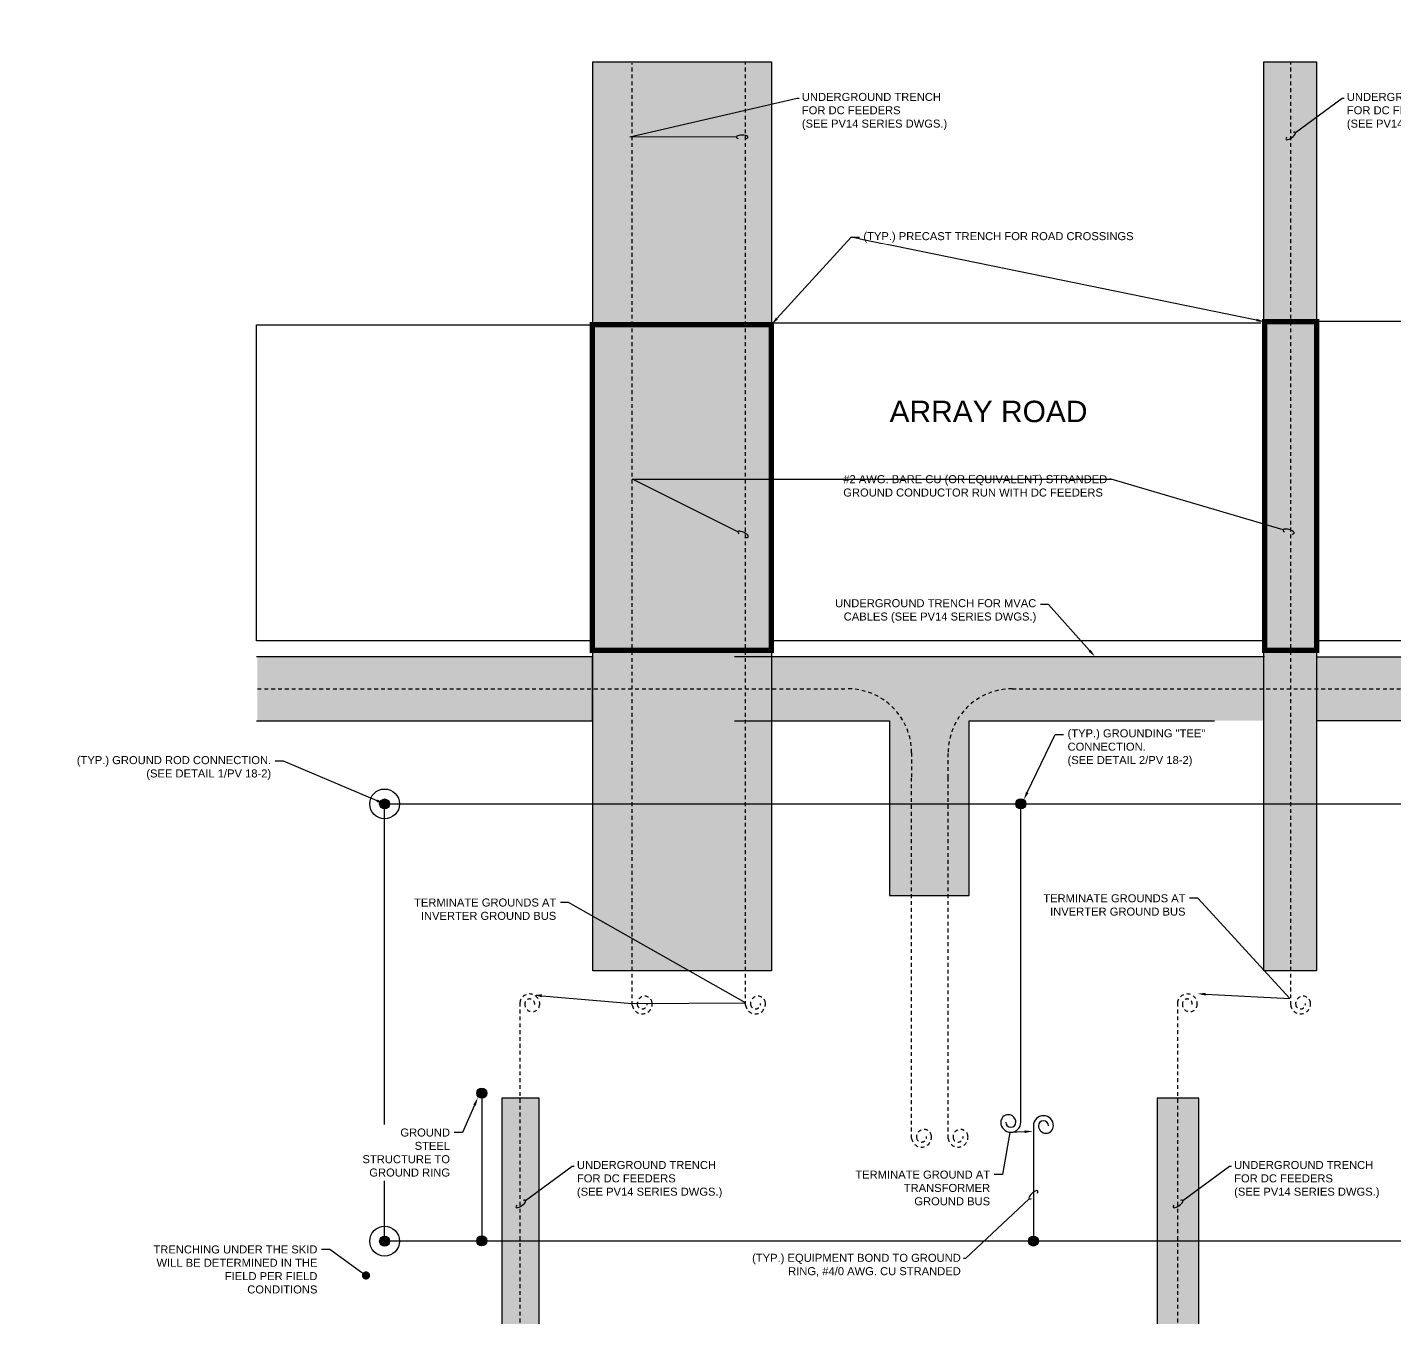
# Model space of a CAD drawing. Header units: feet. Extents: x -17 to 5745, y -41 to 4380.
# Drawn here: x 1828.62 to 1873.43, y 3941.67 to 3983.96 of the extents above; entities that cross this region are included whole.
import ezdxf
from ezdxf import colors
from ezdxf.entities.mleader import LeaderData, LeaderLine
from ezdxf.math import Vec2, Vec3

# ---------------------------------------------------------------- set-up
doc = ezdxf.new("R2010")
doc.units = ezdxf.units.FT
doc.header["$MEASUREMENT"] = 0
doc.linetypes.add('HIDDEN2', pattern=[0.1875, 0.125, -0.0625])
for name, color, linetype in [('C-ARRY-TABL', 253, 'Continuous'), ('E-CABL-UG1', 124, 'HIDDEN2'), ('E-CABL-UG4', 64, 'Continuous'), ('E-GRND', 3, 'Continuous'), ('E-TREN', 6, 'Continuous'), ('E-TREN-HATCH', 254, 'Continuous'), ('G-ANNO-TEXT', 1, 'Continuous'), ('G-TEXT', 7, 'Continuous')]:
    doc.layers.add(name, color=color, linetype=linetype)
doc.styles.add('NEI-A', font='arial.ttf')

# ---------------------------------------------------------------- blocks, each defined once
blk = doc.blocks.new('GRND_ROD')
at = {"linetype": 'Continuous'}
h = blk.add_hatch(color=256, dxfattribs=at)
edge = h.paths.add_edge_path()
edge.add_arc((0, 0), 0.0312, 0, 360)
for radius in [0.0937, 0.0312]:
    blk.add_circle((0, 0), radius, dxfattribs=at)
blk = doc.blocks.new('Equipment Callout Arrowhead .75')
at = {"color": 0}
blk.add_ellipse((-0.25, 0), major_axis=(0.743, 0), ratio=0.350959, start_param=-0.80282, end_param=3.944413, dxfattribs=at)
blk = doc.blocks.new('Coil Spare')
at = {"color": 64}
for centre, radius, start, end in [((0.125, 0), 0.125, 0, 180), ((0.125, 0), 0.0625, 0, 180), ((0.15625, 0), 0.09375, 180, 0)]:
    blk.add_arc(centre, radius, start, end, dxfattribs=at)
blk = doc.blocks.new('GRND_CONNECTION')
at = {"linetype": 'Continuous'}
h = blk.add_hatch(color=256, dxfattribs=at)
edge = h.paths.add_edge_path()
edge.add_arc((0, 0), 0.0312, 0, 360)
blk.add_circle((0, 0), 0.0312, dxfattribs=at)
blk = doc.blocks.new('_Dot')
at = {"color": 0, "linetype": 'ByBlock', "lineweight": -2}
blk.add_line((-0.5, 0), (-1, 0), dxfattribs=at)
at = {"color": 0, "linetype": 'ByBlock', "const_width": 0.5}
blk.add_lwpolyline([(-0.25, 0, 1), (0.25, 0, 1)], format="xyb", close=True, dxfattribs=at)

msp = doc.modelspace()

# ---------------------------------------------------------------- hatches: boundary and pattern name
at = {"layer": 'E-TREN-HATCH'}
h = msp.add_hatch(color=256, dxfattribs=at)
h.dxf.hatch_style = 1
h.paths.add_polyline_path([(1847.159, 3953.045), (1853.007, 3953.045), (1853.007, 3982.828), (1847.159, 3982.828)])
h = msp.add_hatch(color=256, dxfattribs=at)
h.dxf.hatch_style = 1
h.paths.add_polyline_path([(1847.148, 3961.236), (1847.148, 3963.334), (1836.165, 3963.334), (1836.165, 3961.236)])
h = msp.add_hatch(color=256, dxfattribs=at)
h.dxf.hatch_style = 1
h.paths.add_polyline_path([(1849.928, 3963.334), (1849.928, 3961.236), (1856.88, 3961.236), (1856.88, 3955.509), (1859.482, 3955.509), (1859.482, 3961.236), (1869.138, 3961.236), (1869.138, 3963.334)])
h = msp.add_hatch(color=256, dxfattribs=at)
h.dxf.hatch_style = 1
h.paths.add_polyline_path([(1870.853, 3963.334), (1900.933, 3963.334), (1900.933, 3961.236), (1889.799, 3961.236), (1889.799, 3948.614), (1888.567, 3948.614), (1888.567, 3961.236), (1874.949, 3961.236), (1874.949, 3953.05), (1874.419, 3953.05), (1874.419, 3961.236), (1870.853, 3961.236)])
h = msp.add_hatch(color=256, dxfattribs=at)
h.dxf.hatch_style = 1
h.paths.add_polyline_path([(1844.174, 3948.863), (1845.393, 3948.863), (1845.393, 3919.08), (1844.174, 3919.08)])
h = msp.add_hatch(color=256, dxfattribs=at)
h.dxf.hatch_style = 1
h.paths.add_polyline_path([(1865.65, 3948.87), (1867.009, 3948.87), (1867.009, 3919.08), (1865.65, 3919.08)])

# ---------------------------------------------------------------- linework, layer by layer
at = {"layer": 'C-ARRY-TABL'}
for points in [[(1847.142, 3963.855), (1836.128, 3963.854), (1836.128, 3974.209), (1847.211, 3974.209)], [(1853.007, 3974.273), (1869.045, 3974.273)], [(1870.869, 3974.337), (1901.02, 3974.337), (1901.02, 3963.857), (1870.869, 3963.857)], [(1869.132, 3963.856), (1853.007, 3963.856)]]:
    msp.add_lwpolyline(points, dxfattribs=at)
at = {"layer": 'E-CABL-UG1'}
for points in [[(1848.934, 3951.975, -1), (1848.61, 3951.936, -1), (1849.096, 3951.994, -1), (1848.448, 3951.917), (1848.448, 3982.793)], [(1870.508, 3951.975, -1), (1870.184, 3951.936, -1), (1870.67, 3951.994, -1), (1870.022, 3951.917), (1870.022, 3982.817)], [(1836.165, 3962.285), (1855.502, 3962.285, -0.414214), (1857.6, 3960.187), (1857.6, 3959.366)], [(1858.798, 3959.366), (1858.798, 3960.187, -0.414214), (1860.896, 3962.285), (1900.945, 3962.285)], [(1858.085, 3947.609, -1), (1857.762, 3947.571, -1), (1858.247, 3947.628, -1), (1857.6, 3947.551), (1857.6, 3959.359)], [(1859.283, 3947.609, -1), (1858.96, 3947.571, -1), (1859.445, 3947.628, -1), (1858.798, 3947.551), (1858.798, 3959.365)], [(1845.249, 3951.936, 1), (1844.925, 3951.975, 1), (1845.411, 3951.917, 1), (1844.763, 3951.994), (1844.763, 3921.118)], [(1866.796, 3951.936, 1), (1866.472, 3951.975, 1), (1866.958, 3951.917, 1), (1866.31, 3951.994), (1866.31, 3921.118)]]:
    msp.add_lwpolyline(points, format="xyb", dxfattribs=at)
at = {"layer": 'E-CABL-UG4', "flags": 128}
msp.add_lwpolyline([(1840.331, 3958.511), (1879.574, 3958.511), (1879.574, 3944.181), (1840.331, 3944.181)], close=True, dxfattribs=at)
msp.add_lwpolyline([(1861.179, 3948.079), (1861.179, 3958.511)], dxfattribs=at)
at = {"layer": 'E-TREN', "const_width": 0.175}
msp.add_lwpolyline([(1847.142, 3963.547), (1853.007, 3963.547), (1853.007, 3974.223), (1847.142, 3974.223)], close=True, dxfattribs=at)
at = {"layer": 'E-TREN'}
for points in [[(1836.128, 3961.236), (1847.148, 3961.236), (1847.148, 3963.334), (1836.128, 3963.334)], [(1869.163, 3963.334), (1851.793, 3963.334)], [(1870.853, 3963.334), (1900.933, 3963.334), (1900.933, 3961.236), (1889.799, 3961.236), (1889.799, 3948.614), (1888.567, 3948.614), (1888.567, 3961.236), (1874.949, 3961.236), (1874.949, 3953.05), (1874.419, 3953.05), (1874.419, 3961.236), (1870.853, 3961.236)], [(1851.793, 3961.236), (1856.88, 3961.236), (1856.88, 3955.509), (1859.482, 3955.509), (1859.482, 3961.236), (1867.528, 3961.236)]]:
    msp.add_lwpolyline(points, dxfattribs=at)
for points in [[(1844.174, 3919.077), (1845.393, 3919.077), (1845.393, 3948.863), (1844.174, 3948.863)], [(1865.65, 3919.077), (1867.009, 3919.077), (1867.009, 3948.87), (1865.65, 3948.87)]]:
    msp.add_lwpolyline(points, close=True, dxfattribs=at)

# ---------------------------------------------------------------- block references
at = {"layer": 'E-GRND', "rotation": 270}
for name, p, xscale, yscale, zscale in [('GRND_ROD', (1840.331, 3958.511), 5.214970900475605, 5.214970900475605, 5.214970900475605), ('GRND_CONNECTION', (1861.179, 3958.513), 5.259062130537732, 5.259062130537732, 5.259062130537732), ('GRND_CONNECTION', (1861.59, 3944.186), 5.259062130537732, 5.259062130537732, 5.259062130537732)]:
    msp.add_blockref(name, p, dxfattribs=dict(at, xscale=xscale, yscale=yscale, zscale=zscale))

# ---------------------------------------------------------------- leaders
at = {"layer": 'G-ANNO-TEXT'}
ml = msp.add_multileader_mtext('Standard', dxfattribs=at)
ml.set_content('\\A1;UNDERGROUND TRENCH FOR DC FEEDERS \\P(SEE PV14 SERIES DWGS.)', color=256, style='NEI-A')
ml.set_leader_properties()
ml.set_arrow_properties(name='Equipment Callout Arrowhead .75')
ml.build(insert=Vec2(0, 0))
ml.multileader.update_dxf_attribs({"dogleg_length": 0.0625, "arrow_head_size": 0.255})
ctx = ml.context
ctx.base_point, ctx.char_height, ctx.arrow_head_size, ctx.landing_gap_size, ctx.plane_origin = Vec3(1853.913, 3981.643), 0.26225, 0.255, 0.09, Vec3(1857.817, 3991.842)
notes = []
notes.append((ctx, [(0, (1, 1, 0), (1853.851, 3981.643), (1, 0), 0.0625, [(1, [(1852.112, 3980.366), (1848.371, 3980.376)], 0, [])])]))
ctx.mtext.insert, ctx.mtext.width, ctx.mtext.defined_height, ctx.mtext.flow_direction = Vec3(1854.003, 3981.813), 4.75342, 2.138, 5
ml = msp.add_multileader_mtext('Standard', dxfattribs=at)
ml.set_content('\\A1;UNDERGROUND TRENCH FOR DC FEEDERS \\P(SEE PV14 SERIES DWGS.)', color=256, style='NEI-A')
ml.set_leader_properties()
ml.set_arrow_properties(name='Equipment Callout Arrowhead .75')
ml.build(insert=Vec2(0, 0))
ml.multileader.update_dxf_attribs({"dogleg_length": 0.0625, "arrow_head_size": 0.255})
ctx = ml.context
ctx.base_point, ctx.char_height, ctx.arrow_head_size, ctx.landing_gap_size, ctx.plane_origin = Vec3(1871.771, 3981.643), 0.26225, 0.255, 0.09, Vec3(1875.674, 3991.842)
notes.append((ctx, [(0, (1, 1, 0), (1871.708, 3981.643), (1, 0), 0.0625, [(0, [(1869.969, 3980.366)], 0, [])])]))
ctx.mtext.insert, ctx.mtext.width, ctx.mtext.defined_height, ctx.mtext.flow_direction = Vec3(1871.861, 3981.813), 4.75342, 2.138, 5
ml = msp.add_multileader_mtext('Standard', dxfattribs=at)
ml.set_content('\\A1;#2 AWG. BARE CU (OR EQUIVALENT) STRANDED GROUND CONDUCTOR RUN WITH DC FEEDERS ', color=256, style='NEI-A')
ml.set_leader_properties()
ml.set_arrow_properties(name='Equipment Callout Arrowhead .75')
ml.build(insert=Vec2(0, 0))
ml.multileader.update_dxf_attribs({"dogleg_length": 0.0625, "arrow_head_size": 0.255})
ctx = ml.context
ctx.base_point, ctx.char_height, ctx.arrow_head_size, ctx.landing_gap_size, ctx.plane_origin = Vec3(1855.27, 3969.152), 0.26225, 0.255, 0.09, Vec3(1827.305, 3988.869)
notes.append((ctx, [(1, (1, 1, 0), (1864.141, 3969.152), (-1, 0), 0.0625, [(2, [(1852.135, 3967.317), (1848.452, 3969.152)], 0, []), (1, [(1870.015, 3967.419)], 0, [])])]))
ctx.mtext.insert, ctx.mtext.width, ctx.mtext.defined_height, ctx.mtext.flow_direction = Vec3(1855.36, 3969.285), 8.63481, 2.138, 5
ml = msp.add_multileader_mtext('Standard', dxfattribs=at)
ml.set_content('\\A1;UNDERGROUND TRENCH FOR DC FEEDERS \\P(SEE PV14 SERIES DWGS.)', color=256, style='NEI-A')
ml.set_leader_properties()
ml.set_arrow_properties(name='Equipment Callout Arrowhead .75')
ml.build(insert=Vec2(0, 0))
ml.multileader.update_dxf_attribs({"dogleg_length": 0.0625, "arrow_head_size": 0.255})
ctx = ml.context
ctx.base_point, ctx.char_height, ctx.arrow_head_size, ctx.landing_gap_size, ctx.plane_origin = Vec3(1846.543, 3946.638), 0.26225, 0.255, 0.09, Vec3(1850.447, 3956.838)
notes.append((ctx, [(0, (1, 1, 0), (1846.481, 3946.638), (1, 0), 0.0625, [(0, [(1844.742, 3945.362)], 0, [])])]))
ctx.mtext.insert, ctx.mtext.width, ctx.mtext.defined_height, ctx.mtext.flow_direction = Vec3(1846.633, 3946.808), 4.75342, 2.138, 5
ml = msp.add_multileader_mtext('Standard', dxfattribs=at)
ml.set_content('\\A1;UNDERGROUND TRENCH FOR DC FEEDERS \\P(SEE PV14 SERIES DWGS.)', color=256, style='NEI-A')
ml.set_leader_properties()
ml.set_arrow_properties(name='Equipment Callout Arrowhead .75')
ml.build(insert=Vec2(0, 0))
ml.multileader.update_dxf_attribs({"dogleg_length": 0.0625, "arrow_head_size": 0.255})
ctx = ml.context
ctx.base_point, ctx.char_height, ctx.arrow_head_size, ctx.landing_gap_size, ctx.plane_origin = Vec3(1868.078, 3946.638), 0.26225, 0.255, 0.09, Vec3(1871.981, 3956.838)
notes.append((ctx, [(0, (1, 1, 0), (1868.015, 3946.638), (1, 0), 0.0625, [(0, [(1866.276, 3945.362)], 0, [])])]))
ctx.mtext.insert, ctx.mtext.width, ctx.mtext.defined_height, ctx.mtext.flow_direction = Vec3(1868.168, 3946.808), 4.75342, 2.138, 5
for ctx, leaders in notes:
    for number, flags, end, landing, length, lines in leaders:
        leader = LeaderData()
        leader.index, (leader.has_last_leader_line, leader.has_dogleg_vector, leader.attachment_direction) = number, flags
        leader.last_leader_point, leader.dogleg_vector, leader.dogleg_length = Vec3(end), Vec3(landing), length
        for number, points, colour, breaks in lines:
            line = LeaderLine()
            line.index, line.vertices, line.color, line.breaks = number, Vec3.list(points), colors.encode_raw_color(colour), breaks
            leader.lines.append(line)
        ctx.leaders.append(leader)

# ---------------------------------------------------------------- next in the draw order: leaders
ml = msp.add_multileader_mtext('Standard', dxfattribs=at)
ml.set_content('\\A1;(TYP.) PRECAST TRENCH FOR ROAD CROSSINGS', color=256, style='NEI-A')
ml.set_leader_properties()
ml.build(insert=Vec2(0, 0))
ml.multileader.update_dxf_attribs({"dogleg_length": 3.071, "arrow_head_size": 0.269})
ctx = ml.context
ctx.base_point, ctx.char_height, ctx.arrow_head_size, ctx.landing_gap_size, ctx.plane_origin = Vec3(1855.885, 3977.081), 0.26225, 0.269, 0.134, Vec3(1907.006, 3933.706)
notes = []
notes.append((ctx, [(0, (1, 1, 0), (1855.616, 3977.081), (1, 0), 0.269, [(1, [(1869.163, 3974.314)], 0, []), (0, [(1853.007, 3974.223)], 0, [])])]))
ctx.mtext.insert, ctx.mtext.width, ctx.mtext.flow_direction = Vec3(1856.019, 3977.25), 8.83803, 5
ctx.mtext.has_bg_fill, ctx.mtext.bg_color, ctx.mtext.bg_scale_factor, ctx.mtext.bg_transparency, ctx.mtext.use_window_bg_color = 1, -1073741824, 1.5, 0, 1
ml = msp.add_multileader_mtext('Standard', dxfattribs=at)
ml.set_content('\\A1;UNDERGROUND TRENCH FOR MVAC CABLES (SEE PV14 SERIES DWGS.)', color=256, style='NEI-A')
ml.set_leader_properties()
ml.build(insert=Vec2(0, 0))
ml.multileader.update_dxf_attribs({"dogleg_length": 3.071, "arrow_head_size": 0.269})
ctx = ml.context
ctx.base_point, ctx.char_height, ctx.arrow_head_size, ctx.landing_gap_size, ctx.plane_origin = Vec3(1854.999, 3965.051), 0.26225, 0.269, 0.134, Vec3(1909.723, 3912.029)
ctx.text_align_type = 2
notes.append((ctx, [(1, (1, 1, 0), (1862.087, 3965.051), (-1, 0), 0.269, [(1, [(1863.611, 3963.334)], 0, [])])]))
ctx.mtext.insert, ctx.mtext.width, ctx.mtext.alignment, ctx.mtext.flow_direction = Vec3(1861.685, 3965.221), 6.58276, 3, 5
ctx.mtext.has_bg_fill, ctx.mtext.bg_color, ctx.mtext.bg_scale_factor, ctx.mtext.bg_transparency, ctx.mtext.use_window_bg_color = 1, -1073741824, 1.5, 0, 1
ml = msp.add_multileader_mtext('Standard', dxfattribs=at)
ml.set_content('\\A1;TERMINATE GROUND AT TRANSFORMER GROUND BUS', color=256, style='NEI-A')
ml.set_leader_properties()
ml.build(insert=Vec2(0, 0))
ml.multileader.update_dxf_attribs({"dogleg_length": 3.071, "arrow_head_size": 0.269})
ctx = ml.context
ctx.base_point, ctx.char_height, ctx.arrow_head_size, ctx.landing_gap_size, ctx.plane_origin = Vec3(1855.506, 3946.361), 0.26225, 0.269, 0.134, Vec3(1876.872, 3978.713)
ctx.text_align_type = 2
notes.append((ctx, [(0, (1, 1, 0), (1860.574, 3946.361), (-1, 0), 0.269, [(1, [(1861.571, 3947.783), (1860.822, 3947.74)], 0, [])])]))
ctx.mtext.insert, ctx.mtext.width, ctx.mtext.defined_height, ctx.mtext.alignment, ctx.mtext.flow_direction = Vec3(1860.171, 3946.494), 4.54233, 0.605, 3, 5
ctx.mtext.has_bg_fill, ctx.mtext.bg_color, ctx.mtext.bg_scale_factor, ctx.mtext.bg_transparency, ctx.mtext.use_window_bg_color = 1, -1073741824, 1.5, 0, 1
for ctx, leaders in notes:
    for number, flags, end, landing, length, lines in leaders:
        leader = LeaderData()
        leader.index, (leader.has_last_leader_line, leader.has_dogleg_vector, leader.attachment_direction) = number, flags
        leader.last_leader_point, leader.dogleg_vector, leader.dogleg_length = Vec3(end), Vec3(landing), length
        for number, points, colour, breaks in lines:
            line = LeaderLine()
            line.index, line.vertices, line.color, line.breaks = number, Vec3.list(points), colors.encode_raw_color(colour), breaks
            leader.lines.append(line)
        ctx.leaders.append(leader)

# ---------------------------------------------------------------- next in the draw order: hatches: boundary and pattern name
at = {"layer": 'E-TREN-HATCH'}
h = msp.add_hatch(color=256, dxfattribs=at)
h.dxf.hatch_style = 1
h.paths.add_polyline_path([(1869.146, 3953.038), (1870.869, 3953.038), (1870.869, 3982.828), (1869.146, 3982.828)])

# ---------------------------------------------------------------- next in the draw order: linework, layer by layer
at = {"layer": 'E-CABL-UG1'}
msp.add_lwpolyline([(1852.646, 3951.975, -1), (1852.322, 3951.936, -1), (1852.808, 3951.994, -1), (1852.16, 3951.917), (1852.16, 3982.817)], format="xyb", dxfattribs=at)
at = {"layer": 'E-CABL-UG4', "flags": 128}
msp.add_lwpolyline([(1861.59, 3947.964), (1861.59, 3944.186)], dxfattribs=at)
at = {"layer": 'E-TREN'}
for points in [[(1847.159, 3982.831), (1853.007, 3982.831), (1853.007, 3953.045), (1847.159, 3953.045)], [(1869.146, 3982.831), (1870.869, 3982.831), (1870.869, 3953.038), (1869.146, 3953.038)]]:
    msp.add_lwpolyline(points, close=True, dxfattribs=at)
at = {"layer": 'E-TREN', "const_width": 0.175}
msp.add_lwpolyline([(1869.163, 3963.547), (1870.869, 3963.547), (1870.869, 3974.314), (1869.163, 3974.314)], close=True, dxfattribs=at)

# ---------------------------------------------------------------- next in the draw order: block references
at = {"layer": 'E-CABL-UG4', "xscale": 2.629531065268866, "yscale": 2.629531065268866, "zscale": 2.629531065268866, "rotation": 180}
msp.add_blockref('Coil Spare', (1861.179, 3948.079), dxfattribs=at)
at = {"layer": 'E-CABL-UG4', "xscale": 2.629531065268866, "yscale": 2.629531065268866, "zscale": 2.629531065268866}
msp.add_blockref('Coil Spare', (1861.59, 3947.964), dxfattribs=at)

# ---------------------------------------------------------------- next in the draw order: leaders
at = {"layer": 'G-TEXT', "color": 253}
ml = msp.add_multileader_mtext('Standard', dxfattribs=at)
ml.set_content('ARRAY ROAD', color=253, style='NEI-A')
ml.set_leader_properties()
ml.set_arrow_properties(name='DOT')
ml.build(insert=Vec2(0, 0))
ml.multileader.update_dxf_attribs({"dogleg_length": 0.36, "arrow_head_size": 0.351})
ctx = ml.context
ctx.base_point, ctx.char_height, ctx.arrow_head_size, ctx.landing_gap_size, ctx.plane_origin = Vec3(1856.872, 3971.368), 0.7021, 0.351, 0.00546, Vec3(1852.766, 3966.398)
notes = []
notes.append((ctx, [(0, (0, 0, 0), (0, 0), (1, 0), 1, [])]))
ctx.mtext.insert, ctx.mtext.width, ctx.mtext.flow_direction = Vec3(1856.877, 3971.725), 6.44019, 5
ctx.mtext.has_bg_fill, ctx.mtext.bg_color, ctx.mtext.bg_scale_factor, ctx.mtext.bg_transparency, ctx.mtext.use_window_bg_color = 1, -1073741824, 1.5, 0, 1
for ctx, leaders in notes:
    for number, flags, end, landing, length, lines in leaders:
        leader = LeaderData()
        leader.index, (leader.has_last_leader_line, leader.has_dogleg_vector, leader.attachment_direction) = number, flags
        leader.last_leader_point, leader.dogleg_vector, leader.dogleg_length = Vec3(end), Vec3(landing), length
        for number, points, colour, breaks in lines:
            line = LeaderLine()
            line.index, line.vertices, line.color, line.breaks = number, Vec3.list(points), colors.encode_raw_color(colour), breaks
            leader.lines.append(line)
        ctx.leaders.append(leader)

# ---------------------------------------------------------------- next in the draw order: linework, layer by layer
at = {"layer": 'E-CABL-UG4', "flags": 128}
msp.add_lwpolyline([(1843.513, 3949.031), (1843.513, 3944.191)], dxfattribs=at)

# ---------------------------------------------------------------- next in the draw order: block references
at = {"layer": 'E-GRND', "xscale": 5.259062130537732, "yscale": 5.259062130537732, "zscale": 5.259062130537732, "rotation": 180}
for p in [(1843.513, 3949.031), (1843.513, 3944.191)]:
    msp.add_blockref('GRND_CONNECTION', p, dxfattribs=at)

# ---------------------------------------------------------------- next in the draw order: leaders
at = {"layer": 'G-ANNO-TEXT'}
ml = msp.add_multileader_mtext('Standard', dxfattribs=at)
ml.set_content('\\A1;TERMINATE GROUNDS AT INVERTER GROUND BUS ', color=256, style='NEI-A')
ml.set_leader_properties()
ml.build(insert=Vec2(0, 0))
ml.multileader.update_dxf_attribs({"dogleg_length": 3.071, "arrow_head_size": 0.269})
ctx = ml.context
ctx.base_point, ctx.char_height, ctx.arrow_head_size, ctx.landing_gap_size, ctx.plane_origin = Vec3(1861.795, 3955.417), 0.26225, 0.269, 0.134, Vec3(1895.217, 3978.547)
ctx.text_align_type = 2
notes = []
notes.append((ctx, [(0, (1, 1, 0), (1866.977, 3955.417), (-1, 0), 0.269, [(1, [(1866.965, 3952.29), (1869.997, 3952.129)], 0, [])])]))
ctx.mtext.insert, ctx.mtext.width, ctx.mtext.defined_height, ctx.mtext.alignment, ctx.mtext.flow_direction = Vec3(1866.574, 3955.55), 4.65646, 0.605, 3, 5
ctx.mtext.has_bg_fill, ctx.mtext.bg_color, ctx.mtext.bg_scale_factor, ctx.mtext.bg_transparency, ctx.mtext.use_window_bg_color = 1, -1073741824, 1.5, 0, 1
ml = msp.add_multileader_mtext('Standard', dxfattribs=at)
ml.set_content('\\A1;TERMINATE GROUNDS AT INVERTER GROUND BUS ', color=256, style='NEI-A')
ml.set_leader_properties()
ml.build(insert=Vec2(0, 0))
ml.multileader.update_dxf_attribs({"dogleg_length": 3.071, "arrow_head_size": 0.269})
ctx = ml.context
ctx.base_point, ctx.char_height, ctx.arrow_head_size, ctx.landing_gap_size, ctx.plane_origin = Vec3(1841.177, 3955.277), 0.26225, 0.269, 0.134, Vec3(1874.599, 3978.407)
ctx.text_align_type = 2
notes.append((ctx, [(0, (1, 1, 0), (1846.359, 3955.277), (-1, 0), 0.269, [(2, [(1845.213, 3952.248), (1848.438, 3951.968), (1852.16, 3951.99)], 0, [])])]))
ctx.mtext.insert, ctx.mtext.width, ctx.mtext.defined_height, ctx.mtext.alignment, ctx.mtext.flow_direction = Vec3(1845.956, 3955.411), 4.65646, 0.605, 3, 5
ctx.mtext.has_bg_fill, ctx.mtext.bg_color, ctx.mtext.bg_scale_factor, ctx.mtext.bg_transparency, ctx.mtext.use_window_bg_color = 1, -1073741824, 1.5, 0, 1
ml = msp.add_multileader_mtext('Standard', dxfattribs=at)
ml.set_content('\\A1;(TYP.) EQUIPMENT BOND TO GROUND RING, #4/0 AWG. CU STRANDED ', color=256, style='NEI-A')
ml.set_leader_properties()
ml.set_arrow_properties(name='Equipment Callout Arrowhead .75')
ml.build(insert=Vec2(0, 0))
ml.multileader.update_dxf_attribs({"dogleg_length": 0.0625, "arrow_head_size": 0.255})
ctx = ml.context
ctx.base_point, ctx.char_height, ctx.arrow_head_size, ctx.landing_gap_size, ctx.plane_origin = Vec3(1852.323, 3943.609), 0.26225, 0.255, 0.09, Vec3(1859.465, 3951.578)
ctx.text_align_type = 2
notes.append((ctx, [(1, (1, 1, 0), (1859.363, 3943.609), (-1, 0), 0.0625, [(0, [(1861.637, 3945.744)], 0, [])])]))
ctx.mtext.insert, ctx.mtext.width, ctx.mtext.defined_height, ctx.mtext.alignment, ctx.mtext.flow_direction = Vec3(1859.211, 3943.766), 6.82211, 2.138, 3, 5
ml = msp.add_multileader_mtext('Standard', dxfattribs=at)
ml.set_content('\\A1;TRENCHING UNDER THE SKID WILL BE DETERMINED IN THE FIELD PER FIELD CONDITIONS', color=256, style='NEI-A')
ml.set_leader_properties()
ml.set_arrow_properties(name='DOT')
ml.build(insert=Vec2(0, 0))
ml.multileader.update_dxf_attribs({"dogleg_length": 3.071, "arrow_head_size": 0.269})
ctx = ml.context
ctx.base_point, ctx.char_height, ctx.arrow_head_size, ctx.landing_gap_size, ctx.plane_origin = Vec3(1832.609, 3943.907), 0.26225, 0.269, 0.134, Vec3(1905.475, 4001.161)
ctx.text_align_type = 2
notes.append((ctx, [(1, (1, 1, 0), (1838.532, 3943.907), (-1, 0), 0.269, [(1, [(1839.721, 3943.057)], 0, [])])]))
ctx.mtext.insert, ctx.mtext.width, ctx.mtext.alignment, ctx.mtext.flow_direction = Vec3(1838.129, 3944.041), 5.40908, 3, 5
ctx.mtext.has_bg_fill, ctx.mtext.bg_color, ctx.mtext.bg_scale_factor, ctx.mtext.bg_transparency, ctx.mtext.use_window_bg_color = 1, -1073741824, 1.5, 0, 1
for ctx, leaders in notes:
    for number, flags, end, landing, length, lines in leaders:
        leader = LeaderData()
        leader.index, (leader.has_last_leader_line, leader.has_dogleg_vector, leader.attachment_direction) = number, flags
        leader.last_leader_point, leader.dogleg_vector, leader.dogleg_length = Vec3(end), Vec3(landing), length
        for number, points, colour, breaks in lines:
            line = LeaderLine()
            line.index, line.vertices, line.color, line.breaks = number, Vec3.list(points), colors.encode_raw_color(colour), breaks
            leader.lines.append(line)
        ctx.leaders.append(leader)

# ---------------------------------------------------------------- next in the draw order: leaders
ml = msp.add_multileader_mtext('Standard', dxfattribs=at)
ml.set_content('\\A1;GROUND STEEL STRUCTURE TO GROUND RING', color=256, style='NEI-A')
ml.set_leader_properties()
ml.build(insert=Vec2(0, 0))
ml.multileader.update_dxf_attribs({"dogleg_length": 3.071, "arrow_head_size": 0.269})
ctx = ml.context
ctx.base_point, ctx.char_height, ctx.arrow_head_size, ctx.landing_gap_size, ctx.plane_origin = Vec3(1839.482, 3947.74), 0.26225, 0.269, 0.134, Vec3(1860.106, 3969.264)
ctx.text_align_type = 2
notes = []
notes.append((ctx, [(0, (1, 1, 0), (1842.878, 3947.74), (-1, 0), 0.269, [(0, [(1843.388, 3948.887)], 0, [])])]))
ctx.mtext.insert, ctx.mtext.width, ctx.mtext.defined_height, ctx.mtext.alignment, ctx.mtext.flow_direction = Vec3(1842.475, 3947.873), 2.88026, 0.605, 3, 5
ctx.mtext.has_bg_fill, ctx.mtext.bg_color, ctx.mtext.bg_scale_factor, ctx.mtext.bg_transparency, ctx.mtext.use_window_bg_color = 1, -1073741824, 1.5, 0, 1
for ctx, leaders in notes:
    for number, flags, end, landing, length, lines in leaders:
        leader = LeaderData()
        leader.index, (leader.has_last_leader_line, leader.has_dogleg_vector, leader.attachment_direction) = number, flags
        leader.last_leader_point, leader.dogleg_vector, leader.dogleg_length = Vec3(end), Vec3(landing), length
        for number, points, colour, breaks in lines:
            line = LeaderLine()
            line.index, line.vertices, line.color, line.breaks = number, Vec3.list(points), colors.encode_raw_color(colour), breaks
            leader.lines.append(line)
        ctx.leaders.append(leader)

# ---------------------------------------------------------------- next in the draw order: leaders
at = {"layer": 'G-TEXT', "color": 253}
ml = msp.add_multileader_mtext('Standard', dxfattribs=at)
ml.set_content('ARRAY ROAD', color=253, style='NEI-A')
ml.set_leader_properties()
ml.set_arrow_properties(name='DOT')
ml.build(insert=Vec2(0, 0))
ml.multileader.update_dxf_attribs({"dogleg_length": 0.36, "arrow_head_size": 0.351})
ctx = ml.context
ctx.base_point, ctx.char_height, ctx.arrow_head_size, ctx.landing_gap_size, ctx.plane_origin = Vec3(1853.255, 4342.653), 0.7021, 0.351, 0.00546, Vec3(1849.149, 4337.684)
notes = []
notes.append((ctx, [(0, (0, 0, 0), (0, 0), (1, 0), 1, [])]))
ctx.mtext.insert, ctx.mtext.width, ctx.mtext.flow_direction = Vec3(1853.26, 4343.01), 6.44019, 5
ctx.mtext.has_bg_fill, ctx.mtext.bg_color, ctx.mtext.bg_scale_factor, ctx.mtext.bg_transparency, ctx.mtext.use_window_bg_color = 1, -1073741824, 1.5, 0, 1
for ctx, leaders in notes:
    for number, flags, end, landing, length, lines in leaders:
        leader = LeaderData()
        leader.index, (leader.has_last_leader_line, leader.has_dogleg_vector, leader.attachment_direction) = number, flags
        leader.last_leader_point, leader.dogleg_vector, leader.dogleg_length = Vec3(end), Vec3(landing), length
        for number, points, colour, breaks in lines:
            line = LeaderLine()
            line.index, line.vertices, line.color, line.breaks = number, Vec3.list(points), colors.encode_raw_color(colour), breaks
            leader.lines.append(line)
        ctx.leaders.append(leader)

# ---------------------------------------------------------------- next in the draw order: leaders
ml = msp.add_multileader_mtext('Standard', dxfattribs=at)
ml.set_content('ARRAY ROAD', color=253, style='NEI-A')
ml.set_leader_properties()
ml.set_arrow_properties(name='DOT')
ml.build(insert=Vec2(0, 0))
ml.multileader.update_dxf_attribs({"dogleg_length": 0.36, "arrow_head_size": 0.351})
ctx = ml.context
ctx.base_point, ctx.char_height, ctx.arrow_head_size, ctx.landing_gap_size, ctx.plane_origin = Vec3(1856.872, 4342.653), 0.7021, 0.351, 0.00546, Vec3(1852.766, 4337.684)
notes = []
notes.append((ctx, [(0, (0, 0, 0), (0, 0), (1, 0), 1, [])]))
ctx.mtext.insert, ctx.mtext.width, ctx.mtext.flow_direction = Vec3(1856.877, 4343.01), 6.44019, 5
ctx.mtext.has_bg_fill, ctx.mtext.bg_color, ctx.mtext.bg_scale_factor, ctx.mtext.bg_transparency, ctx.mtext.use_window_bg_color = 1, -1073741824, 1.5, 0, 1
for ctx, leaders in notes:
    for number, flags, end, landing, length, lines in leaders:
        leader = LeaderData()
        leader.index, (leader.has_last_leader_line, leader.has_dogleg_vector, leader.attachment_direction) = number, flags
        leader.last_leader_point, leader.dogleg_vector, leader.dogleg_length = Vec3(end), Vec3(landing), length
        for number, points, colour, breaks in lines:
            line = LeaderLine()
            line.index, line.vertices, line.color, line.breaks = number, Vec3.list(points), colors.encode_raw_color(colour), breaks
            leader.lines.append(line)
        ctx.leaders.append(leader)

# ---------------------------------------------------------------- next in the draw order: leaders
ml = msp.add_multileader_mtext('Standard', dxfattribs=at)
ml.set_content('ARRAY ROAD', color=253, style='NEI-A')
ml.set_leader_properties()
ml.set_arrow_properties(name='DOT')
ml.build(insert=Vec2(0, 0))
ml.multileader.update_dxf_attribs({"dogleg_length": 0.36, "arrow_head_size": 0.351})
ctx = ml.context
ctx.base_point, ctx.char_height, ctx.arrow_head_size, ctx.landing_gap_size, ctx.plane_origin = Vec3(1861.165, 4206.775), 0.7021, 0.351, 0.00546, Vec3(1857.059, 4201.806)
notes = []
notes.append((ctx, [(0, (0, 0, 0), (0, 0), (1, 0), 1, [])]))
ctx.mtext.insert, ctx.mtext.width, ctx.mtext.flow_direction = Vec3(1861.17, 4207.132), 6.44019, 5
ctx.mtext.has_bg_fill, ctx.mtext.bg_color, ctx.mtext.bg_scale_factor, ctx.mtext.bg_transparency, ctx.mtext.use_window_bg_color = 1, -1073741824, 1.5, 0, 1
for ctx, leaders in notes:
    for number, flags, end, landing, length, lines in leaders:
        leader = LeaderData()
        leader.index, (leader.has_last_leader_line, leader.has_dogleg_vector, leader.attachment_direction) = number, flags
        leader.last_leader_point, leader.dogleg_vector, leader.dogleg_length = Vec3(end), Vec3(landing), length
        for number, points, colour, breaks in lines:
            line = LeaderLine()
            line.index, line.vertices, line.color, line.breaks = number, Vec3.list(points), colors.encode_raw_color(colour), breaks
            leader.lines.append(line)
        ctx.leaders.append(leader)

# ---------------------------------------------------------------- next in the draw order: leaders
ml = msp.add_multileader_mtext('Standard', dxfattribs=at)
ml.set_content('ARRAY ROAD', color=253, style='NEI-A')
ml.set_leader_properties()
ml.set_arrow_properties(name='DOT')
ml.build(insert=Vec2(0, 0))
ml.multileader.update_dxf_attribs({"dogleg_length": 0.36, "arrow_head_size": 0.351})
ctx = ml.context
ctx.base_point, ctx.char_height, ctx.arrow_head_size, ctx.landing_gap_size, ctx.plane_origin = Vec3(2061.552, 4344.419), 0.7021, 0.351, 0.00546, Vec3(2057.446, 4339.45)
notes = []
notes.append((ctx, [(0, (0, 0, 0), (0, 0), (1, 0), 1, [])]))
ctx.mtext.insert, ctx.mtext.width, ctx.mtext.flow_direction = Vec3(2061.557, 4344.776), 6.44019, 5
ctx.mtext.has_bg_fill, ctx.mtext.bg_color, ctx.mtext.bg_scale_factor, ctx.mtext.bg_transparency, ctx.mtext.use_window_bg_color = 1, -1073741824, 1.5, 0, 1
for ctx, leaders in notes:
    for number, flags, end, landing, length, lines in leaders:
        leader = LeaderData()
        leader.index, (leader.has_last_leader_line, leader.has_dogleg_vector, leader.attachment_direction) = number, flags
        leader.last_leader_point, leader.dogleg_vector, leader.dogleg_length = Vec3(end), Vec3(landing), length
        for number, points, colour, breaks in lines:
            line = LeaderLine()
            line.index, line.vertices, line.color, line.breaks = number, Vec3.list(points), colors.encode_raw_color(colour), breaks
            leader.lines.append(line)
        ctx.leaders.append(leader)

# ---------------------------------------------------------------- next in the draw order: leaders
ml = msp.add_multileader_mtext('Standard', dxfattribs=at)
ml.set_content('ARRAY ROAD', color=253, style='NEI-A')
ml.set_leader_properties()
ml.set_arrow_properties(name='DOT')
ml.build(insert=Vec2(0, 0))
ml.multileader.update_dxf_attribs({"dogleg_length": 0.36, "arrow_head_size": 0.351})
ctx = ml.context
ctx.base_point, ctx.char_height, ctx.arrow_head_size, ctx.landing_gap_size, ctx.plane_origin = Vec3(2062.496, 3974.768), 0.7021, 0.351, 0.00546, Vec3(2058.39, 3969.799)
notes = []
notes.append((ctx, [(0, (0, 0, 0), (0, 0), (1, 0), 1, [])]))
ctx.mtext.insert, ctx.mtext.width, ctx.mtext.flow_direction = Vec3(2062.501, 3975.125), 6.44019, 5
ctx.mtext.has_bg_fill, ctx.mtext.bg_color, ctx.mtext.bg_scale_factor, ctx.mtext.bg_transparency, ctx.mtext.use_window_bg_color = 1, -1073741824, 1.5, 0, 1
for ctx, leaders in notes:
    for number, flags, end, landing, length, lines in leaders:
        leader = LeaderData()
        leader.index, (leader.has_last_leader_line, leader.has_dogleg_vector, leader.attachment_direction) = number, flags
        leader.last_leader_point, leader.dogleg_vector, leader.dogleg_length = Vec3(end), Vec3(landing), length
        for number, points, colour, breaks in lines:
            line = LeaderLine()
            line.index, line.vertices, line.color, line.breaks = number, Vec3.list(points), colors.encode_raw_color(colour), breaks
            leader.lines.append(line)
        ctx.leaders.append(leader)

# ---------------------------------------------------------------- next in the draw order: block references
at = {"layer": 'E-GRND', "xscale": 5.214970900475605, "yscale": 5.214970900475605, "zscale": 5.214970900475605, "rotation": 270}
msp.add_blockref('GRND_ROD', (1840.331, 3944.181), dxfattribs=at)

# ---------------------------------------------------------------- next in the draw order: leaders
at = {"layer": 'G-ANNO-TEXT'}
ml = msp.add_multileader_mtext('Standard', dxfattribs=at)
ml.set_content('{\\C7;(TYP.) GROUNDING "TEE" CONNECTION. \\P(SEE DETAIL 2/PV 18-2) }', color=256, style='NEI-A')
ml.set_leader_properties(color=256)
ml.build(insert=Vec2(0, 0))
ml.multileader.update_dxf_attribs({"dogleg_length": 0.269, "arrow_head_size": 0.269})
ctx = ml.context
ctx.base_point, ctx.char_height, ctx.arrow_head_size, ctx.landing_gap_size, ctx.plane_origin = Vec3(1862.575, 3960.787), 0.26225, 0.269, 0.134, Vec3(1871.604, 3957.642)
notes = []
notes.append((ctx, [(1, (1, 1, 0), (1862.306, 3960.787), (1, 0), 0.269, [(0, [(1861.273, 3958.645)], 0, [])])]))
ctx.mtext.insert, ctx.mtext.width, ctx.mtext.flow_direction = Vec3(1862.709, 3960.956), 4.71733, 5
ctx.mtext.has_bg_fill, ctx.mtext.bg_color, ctx.mtext.bg_scale_factor, ctx.mtext.bg_transparency, ctx.mtext.use_window_bg_color = 1, -1073741824, 1.5, 0, 1
ml = msp.add_multileader_mtext('Standard', dxfattribs=at)
ml.set_content('{\\C7;(TYP.) GROUND ROD CONNECTION. \\P(SEE DETAIL 1/PV 18-2) }', color=256, style='NEI-A')
ml.set_leader_properties(color=256)
ml.build(insert=Vec2(0, 0))
ml.multileader.update_dxf_attribs({"dogleg_length": 0.269, "arrow_head_size": 0.269})
ctx = ml.context
ctx.base_point, ctx.char_height, ctx.arrow_head_size, ctx.landing_gap_size, ctx.plane_origin = Vec3(1830.163, 3959.908), 0.26225, 0.269, 0.134, Vec3(1839.867, 3958.358)
ctx.text_align_type = 2
notes.append((ctx, [(0, (1, 1, 0), (1837.017, 3959.908), (-1, 0), 0.269, [(0, [(1840.331, 3958.511)], 0, [])])]))
ctx.mtext.insert, ctx.mtext.alignment, ctx.mtext.flow_direction = Vec3(1836.614, 3960.078), 3, 5
ctx.mtext.has_bg_fill, ctx.mtext.bg_color, ctx.mtext.bg_scale_factor, ctx.mtext.bg_transparency, ctx.mtext.use_window_bg_color = 1, -1073741824, 1.5, 0, 1
for ctx, leaders in notes:
    for number, flags, end, landing, length, lines in leaders:
        leader = LeaderData()
        leader.index, (leader.has_last_leader_line, leader.has_dogleg_vector, leader.attachment_direction) = number, flags
        leader.last_leader_point, leader.dogleg_vector, leader.dogleg_length = Vec3(end), Vec3(landing), length
        for number, points, colour, breaks in lines:
            line = LeaderLine()
            line.index, line.vertices, line.color, line.breaks = number, Vec3.list(points), colors.encode_raw_color(colour), breaks
            leader.lines.append(line)
        ctx.leaders.append(leader)

doc.saveas('drawing.dxf')
